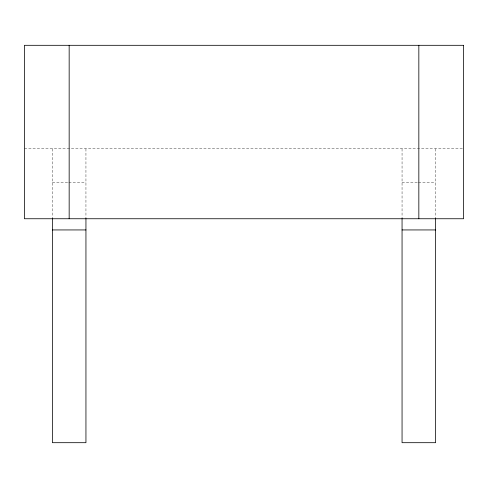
<?xml version="1.0" encoding="UTF-8"?>
<svg xmlns="http://www.w3.org/2000/svg" width="488" height="488" viewBox="0 0 488 488"><rect width="100%" height="100%" fill="white"/><g stroke="black" fill="none" stroke-linecap="round" stroke-linejoin="round"><path stroke-width="0.37" stroke-dasharray="2.44 1.83" d="M24.4 148.809L463.6 148.809M52.375 182.384L68.039 182.384M68.784 182.384L85.943 182.384M402.057 182.384L417.722 182.384M418.466 182.384L435.625 182.384M435.625 148.809L435.625 218.746M402.057 148.809L402.057 218.746M85.943 148.809L85.943 218.746M52.375 148.809L52.375 218.746"/><path stroke-width="0.73" d="M52.375 229.939L85.943 229.939M402.057 229.939L435.625 229.939M435.625 218.618L435.625 442.689L402.057 442.689L402.057 218.618M418.838 45.311L418.838 218.746M85.943 218.618L85.943 442.689L52.375 442.689L52.375 218.618M69.162 45.311L69.162 218.746M463.6 45.311L24.4 45.311L24.4 218.746L463.6 218.746L463.6 45.311"/></g></svg>
